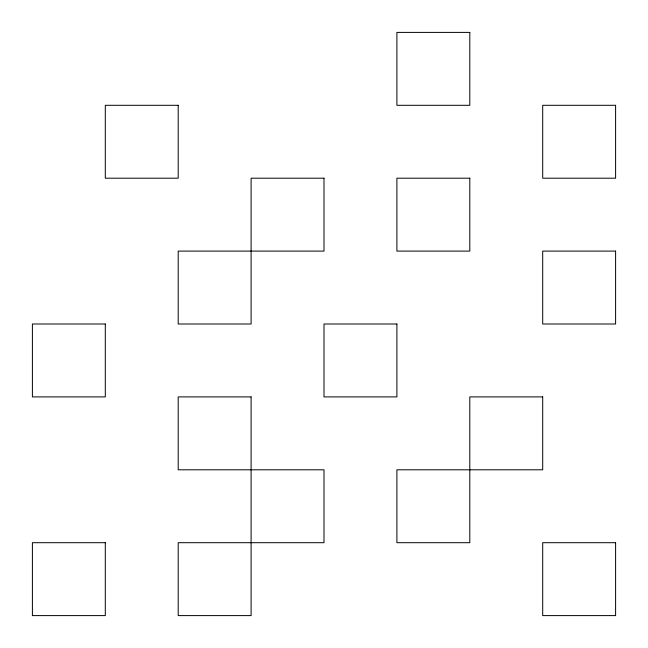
<?xml version="1.0" encoding="UTF-8"?>
<svg xmlns="http://www.w3.org/2000/svg" width="648" height="648" viewBox="0 0 648 648"><rect width="100%" height="100%" fill="white"/><g stroke="black" fill="none" stroke-linecap="round" stroke-linejoin="round"><path stroke-width="0.97" d="M469.8 32.4L396.9 32.4L396.9 105.3L469.8 105.3L469.8 32.4M178.2 105.3L105.3 105.3L105.3 178.2L178.2 178.2L178.2 105.3M615.6 105.3L542.7 105.3L542.7 178.2L615.6 178.2L615.6 105.3M324 178.2L251.1 178.2L251.1 324L178.2 324L178.2 251.1L324 251.1L324 178.2M469.8 178.2L396.9 178.2L396.9 251.1L469.8 251.1L469.8 178.2M615.6 251.1L542.7 251.1L542.7 324L615.6 324L615.6 251.1M105.3 324L32.4 324L32.4 396.9L105.3 396.9L105.3 324M396.9 324L324 324L324 396.9L396.9 396.9L396.9 324M251.1 396.9L178.2 396.9L178.2 469.8L324 469.8L324 542.7L178.2 542.7L178.2 615.6L251.1 615.6L251.1 396.9M542.7 396.9L469.8 396.9L469.8 542.7L396.9 542.7L396.9 469.8L542.7 469.8L542.7 396.9M105.3 542.7L32.4 542.7L32.4 615.6L105.3 615.6L105.3 542.7M615.6 542.7L542.7 542.7L542.7 615.6L615.6 615.6L615.6 542.7"/></g></svg>
